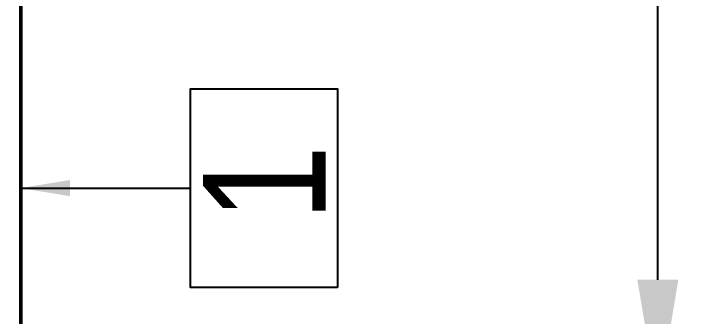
# Model space of a CAD drawing. Header units: millimetres. Extents: x 0 to 594, y 0 to 420.
# Drawn here: x 237.9 to 252.12, y 120.28 to 126.44 of the extents above; entities that cross this region are included whole.
import ezdxf
from ezdxf import colors
from ezdxf.entities.mleader import LeaderData, LeaderLine
from ezdxf.enums import TextEntityAlignment as Align
from ezdxf.math import Vec2, Vec3

# ---------------------------------------------------------------- set-up
doc = ezdxf.new("R2010")
doc.units = ezdxf.units.MM
doc.header["$LTSCALE"] = 0.25
doc.layers.add('주석', color=7, linetype='Continuous')
doc.layers.add('치수', color=1, linetype='Continuous')
doc.layers.add('파이프 작은 보어', color=30, linetype='Continuous', lineweight=50)
doc.styles.add('AdskIsoAnnotation', font='arial.ttf', dxfattribs={"width": 0.8, "height": 1})
doc.styles.add('AdskIsoMetric', font='arial.ttf', dxfattribs={"width": 0.8, "height": 2.5})
doc.styles.add('AdskIsoMetric-30', font='arial.ttf', dxfattribs={"width": 0.8, "height": 2.5})
doc.styles.add('AdskIsoMetric30', font='arial.ttf', dxfattribs={"width": 0.8, "oblique": 30, "height": 2.5})
doc.styles.get("Standard").update_dxf_attribs({"font": 'arial.ttf'})
doc.dimstyles.new('AdskIsoMetric', dxfattribs={"dimtxt": 2.5, "dimasz": 2.5, "dimexe": 1, "dimexo": 2, "dimgap": 0.8, "dimtad": 1, "dimdec": 0, "dimrnd": 1, "dimzin": 0, "dimdsep": 46, "dimtxsty": 'AdskIsoMetric', "dimcen": 0, "dimclrt": 7, "dimadec": 0, "dimazin": 0, "dimtfac": 1, "dimtdec": 0, "dimtmove": 1, "dimatfit": 3, "dimfxl": 0, "dimfrac": 2, "dimtolj": 1, "dimtzin": 0, "dimarcsym": 0})

# ---------------------------------------------------------------- blocks, each defined once
blk = doc.blocks.new('*D55')
at = {"layer": 'Defpoints', "color": 0}
for p in [(216.178, 138.644), (238.042, 136.267), (216.178, 123.644)]:
    blk.add_point(p, dxfattribs=at)
at = {"layer": '치수', "color": 0, "lineweight": -2}
for p, q in [((238.042, 138.577), (238.042, 152.422)), ((235.877, 150.017), (218.343, 139.894)), ((216.178, 125.953), (216.178, 139.799))]:
    blk.add_line(p, q, dxfattribs=at)
at = {"layer": '치수', "color": 0}
for points in [[(235.668, 150.378), (236.085, 149.656), (238.042, 151.267)], [(218.134, 140.255), (218.551, 139.533), (216.178, 138.644)]]:
    blk.add_solid(points, dxfattribs=at)
at = {"layer": '치수', "color": 7, "insert": (227.77, 147.954), "char_height": 2.5, "attachment_point": 5, "rotation": 30, "style": 'AdskIsoMetric30'}
blk.add_mtext('\\A1;5854', dxfattribs=at)
blk = doc.blocks.new('*D56')
at = {"layer": 'Defpoints', "color": 0}
for p in [(251.032, 143.767), (238.042, 136.267), (238.042, 111.021)]:
    blk.add_point(p, dxfattribs=at)
at = {"layer": '치수', "color": 0, "lineweight": -2}
for p, q in [((240.042, 137.422), (252.032, 144.344)), ((251.032, 121.021), (251.032, 141.267))]:
    blk.add_line(p, q, dxfattribs=at)
at = {"layer": '치수', "color": 0}
for points in [[(250.615, 141.267), (251.449, 141.267), (251.032, 143.767)], [(250.615, 121.021), (251.449, 121.021), (251.032, 118.521)]]:
    blk.add_solid(points, dxfattribs=at)
at = {"layer": '치수', "color": 7, "insert": (248.765, 129.835), "char_height": 2.5, "attachment_point": 5, "rotation": 90, "style": 'AdskIsoMetric-30'}
blk.add_mtext('\\A1;5822', dxfattribs=at)
blk = doc.blocks.new('*D57')
at = {"layer": 'Defpoints', "color": 0}
for p in [(342.891, 171.555), (238.042, 111.021), (251.032, 103.521)]:
    blk.add_point(p, dxfattribs=at)
at = {"layer": '치수', "color": 0, "lineweight": -2}
for p, q in [((344.891, 170.401), (356.881, 163.478)), ((353.716, 162.805), (253.197, 104.771)), ((240.042, 109.866), (252.032, 102.943))]:
    blk.add_line(p, q, dxfattribs=at)
at = {"layer": '치수', "color": 0}
for points in [[(353.508, 163.166), (353.925, 162.444), (355.881, 164.055)], [(252.989, 105.131), (253.405, 104.41), (251.032, 103.521)]]:
    blk.add_solid(points, dxfattribs=at)
at = {"layer": '치수', "color": 7, "insert": (301.19, 135.097), "char_height": 2.5, "attachment_point": 5, "rotation": 30, "style": 'AdskIsoMetric-30'}
blk.add_mtext('\\A1;48722', dxfattribs=at)
blk = doc.blocks.new('AnnoRect')
at = {"color": 0, "linetype": 'ByBlock', "lineweight": -2}
blk.add_wipeout([(-0.8095, -0.6), (-0.8095, 0.6), (0.8095, 0.6), (0.8095, -0.6)], dxfattribs=at)
blk.add_lwpolyline([(-0.8095, -0.6), (-0.8095, 0.6), (0.8095, 0.6), (0.8095, -0.6)], close=True, dxfattribs=at)
at = {"color": 0, "linetype": 'ByBlock', "lineweight": -2, "style": 'AdskIsoAnnotation', "width": 0.8}
blk.add_attdef('XX', text='', height=1, dxfattribs=at).set_placement((0, 0), align=Align.MIDDLE_CENTER)

msp = doc.modelspace()

# ---------------------------------------------------------------- linework, layer by layer
at = {"layer": '파이프 작은 보어'}
msp.add_lwpolyline([(238.0417, 117.1443), (238.0417, 130.1434)], dxfattribs=at)

# ---------------------------------------------------------------- dimensions: what is measured, and where the dimension line sits
at = {"layer": '치수'}
for base, p1, p2, angle, text, override, picture, middle in [((251.0321, 103.5205), (342.8909, 171.5552), (238.0417, 111.0205), 210, '48722', {"dimtad": 0, "dimlfac": 402.432031, "dimtxsty": 'AdskIsoMetric-30', "dimse1": 0, "dimse2": 0, "dimsd1": 0, "dimsd2": 0, "dimtmove": 1}, '*D57', (301.1895, 135.0968)), ((216.1775, 138.6438), (238.0417, 136.2671), (216.1775, 123.6438), 210, '5854', {"dimtad": 0, "dimlfac": 231.891199, "dimtxsty": 'AdskIsoMetric30', "dimse1": 0, "dimse2": 0, "dimsd1": 0, "dimsd2": 0, "dimtmove": 1}, '*D55', (227.7695, 147.9543)), ((251.0321, 143.7671), (238.0417, 111.0205), (238.0417, 136.2671), 90, '5822', {"dimtad": 0, "dimlfac": 230.618765, "dimtxsty": 'AdskIsoMetric-30', "dimse1": 1, "dimse2": 0, "dimsd1": 0, "dimsd2": 0, "dimtmove": 1}, '*D56', (248.7649, 129.8349))]:
    dim = msp.add_linear_dim(base=base, p1=p1, p2=p2, angle=angle, text=text, dimstyle='AdskIsoMetric', override=override, dxfattribs=at)
    dim.commit()
    dim.dimension.update_dxf_attribs({"geometry": picture, "text_midpoint": middle, "dimtype": 160})

# ---------------------------------------------------------------- leaders
at = {"layer": '주석'}
ml = msp.add_multileader_mtext('Standard', dxfattribs=at)
ml.set_content('')
ml.set_leader_properties()
ml.build(insert=Vec2(0, 0))
ml.multileader.update_dxf_attribs({"dogleg_length": 0, "arrow_head_size": 0})
ctx = ml.context
ctx.base_point, ctx.arrow_head_size, ctx.plane_origin = Vec3(241.5, 122.8901), 0, Vec3(0, 7.8901)
notes = []
notes.append((ctx, [(0, (1, 1, 0), (241.5, 122.8901), (-1, 0), 0, [(0, [(238.0417, 122.8901)], 0, [])])]))
ctx.mtext, ml.multileader.dxf.content_type = None, 0
for ctx, leaders in notes:
    for number, flags, end, landing, length, lines in leaders:
        leader = LeaderData()
        leader.index, (leader.has_last_leader_line, leader.has_dogleg_vector, leader.attachment_direction) = number, flags
        leader.last_leader_point, leader.dogleg_vector, leader.dogleg_length = Vec3(end), Vec3(landing), length
        for number, points, colour, breaks in lines:
            line = LeaderLine()
            line.index, line.vertices, line.color, line.breaks = number, Vec3.list(points), colors.encode_raw_color(colour), breaks
            leader.lines.append(line)
        ctx.leaders.append(leader)

# ---------------------------------------------------------------- next in the draw order: block references
ref = msp.add_blockref('AnnoRect', (243, 122.8901), dxfattribs=dict(at, xscale=2.5, yscale=2.5, zscale=2.5, rotation=89.99999986118276))
ref.add_attrib('XX_001', '1', (244.2551, 122.2175), dxfattribs={"layer": '0', "color": 0, "linetype": 'ByBlock', "lineweight": -2, "height": 2.5, "rotation": 90, "style": 'AdskIsoAnnotation', "width": 0.8})

doc.saveas('drawing.dxf')
